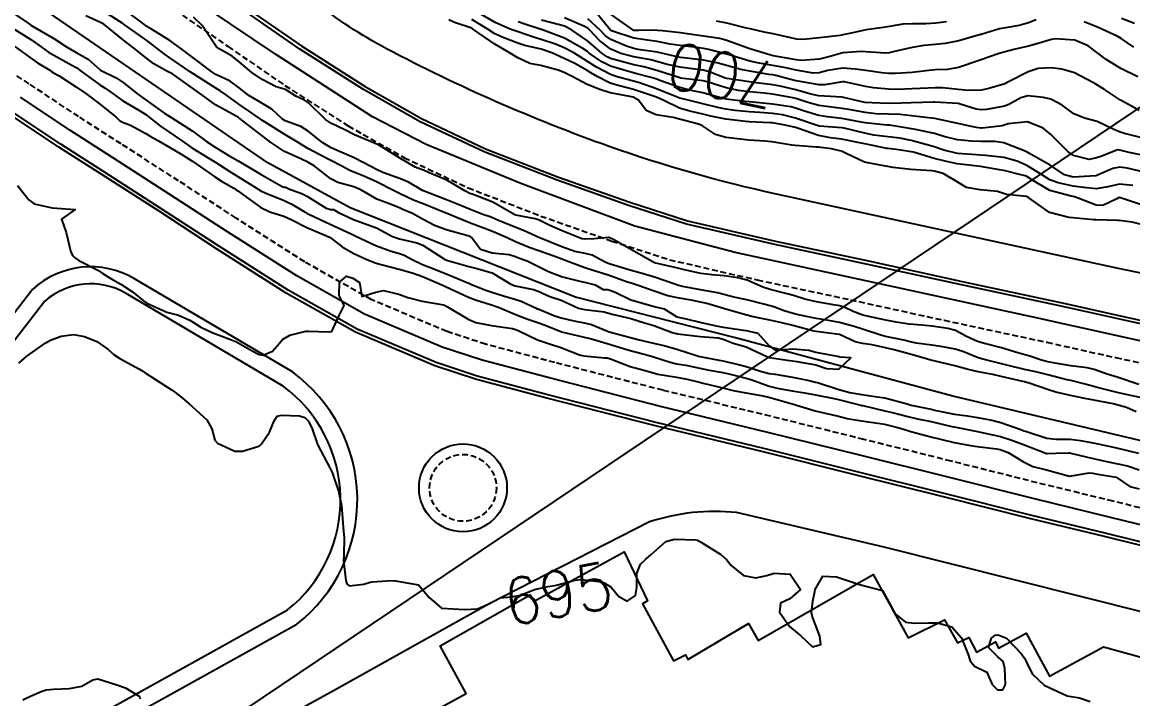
# Model space of a CAD drawing. Header units: metres. Extents: x 292545 to 299085, y 7450245 to 7463078.
# Drawn here: x 298020.6 to 298116.3, y 7452169.2 to 7452227.5 of the extents above; entities that cross this region are included whole.
import ezdxf
from ezdxf.enums import TextEntityAlignment as Align

# ---------------------------------------------------------------- set-up
doc = ezdxf.new("R2010")
doc.units = ezdxf.units.M
doc.linetypes.add('CONTINUO', pattern=[0])
doc.linetypes.add('DASHED', pattern=[0.75, 0.5, -0.25])
for name, color, linetype in [('Area Verde e Lazer', 94, 'Continuous'), ('Canteiro', 45, 'DASHED'), ('Ciclovia', 45, 'Continuous'), ('Cotas', 45, 'Continuous'), ('Curvas de Nivel 1m', 11, 'Continuous'), ('Curvas de Nivel 5m', 15, 'Continuous'), ('Edificações', 30, 'Continuous'), ('Hidrografia', 140, 'Continuous'), ('TEXTO', 45, 'Continuous'), ('Vias Primárias', 230, 'Continuous')]:
    doc.layers.add(name, color=color, linetype=linetype)
doc.styles.add('Style-STANDARD', font='STANDARD.shx')

msp = doc.modelspace()

# ---------------------------------------------------------------- linework, layer by layer
at = {"layer": 'Area Verde e Lazer'}
msp.add_lwpolyline([(297985.259, 7452145.009), (298003.128, 7452154.668), (298023.369, 7452165.671), (298043.44, 7452176.82, 0.492846), (298043.049, 7452196.112), (298029.515, 7452204.103, 0.32389), (298022.523, 7452203.45), (298012.082, 7452189.975), (298001.421, 7452175.976), (297991.735, 7452163.319), (297983.651, 7452152.773), (297981.576, 7452149.812, 0.667779)], format="xyb", close=True, dxfattribs=at)
at = {"layer": 'Canteiro'}
for points in [[(298017.327, 7452239.789), (298022.593, 7452236.166), (298027.808, 7452232.61), (298033.143, 7452228.933), (298038.315, 7452225.392), (298043.215, 7452222.026), (298048.662, 7452218.551), (298053.508, 7452215.802), (298059.004, 7452213.213), (298065.272, 7452210.778), (298071.406, 7452208.618), (298076.361, 7452207.011), (298083.938, 7452205.267), (298091.971, 7452203.557), (298100.033, 7452201.793), (298108.898, 7452199.895), (298114.835, 7452198.571), (298122.748, 7452196.887), (298130.824, 7452195.148), (298139.448, 7452193.275), (298150.92, 7452190.768)], [(298123.463, 7452184.018), (298114.618, 7452186.194), (298108.056, 7452187.785), (298100.642, 7452189.651), (298093.12, 7452191.518), (298085.076, 7452193.519), (298075.814, 7452195.754), (298066.491, 7452198.144), (298060.516, 7452199.728), (298057.18, 7452200.82), (298050.641, 7452203.583), (298044.929, 7452206.816), (298039.004, 7452210.596), (298034.049, 7452213.813), (298029.098, 7452216.991), (298025.43, 7452219.345), (298021.153, 7452222.186), (298016.229, 7452225.293)]]:
    msp.add_lwpolyline(points, dxfattribs=at)
msp.add_circle((298058.563, 7452187.346), 2.88, dxfattribs=at)
at = {"layer": 'Ciclovia'}
for points, elevation in [([(298149.573, 7452193.029), (298143.474, 7452194.325), (298134.661, 7452196.228), (298120.307, 7452199.258), (298107.715, 7452202.05), (298093.304, 7452205.179), (298082.037, 7452207.646), (298073.388, 7452209.902), (298063.547, 7452213.57), (298055.395, 7452216.954), (298050.766, 7452219.341), (298042.491, 7452224.667), (298034.523, 7452230.039), (298026.543, 7452235.51), (298020.704, 7452239.642), (298012.667, 7452245.086), (297998.076, 7452255.194), (297982.784, 7452265.891), (297959.908, 7452281.578), (297943.624, 7452292.514), (297936.438, 7452295.234), (297919.079, 7452307.284)], 694.802), ([(298148.202, 7452194.805), (298140.952, 7452196.331), (298132.327, 7452198.205), (298124.251, 7452199.943), (298116.337, 7452201.628), (298110.4, 7452202.952), (298101.536, 7452204.849), (298093.474, 7452206.613), (298085.438, 7452208.324), (298077.831, 7452210.075), (298072.843, 7452211.693), (298066.694, 7452213.858), (298060.397, 7452216.305), (298054.861, 7452218.912), (298049.982, 7452221.68), (298044.513, 7452225.169), (298039.605, 7452228.54), (298034.432, 7452232.081), (298029.098, 7452235.758), (298023.884, 7452239.314), (298018.617, 7452242.938)], 694.917)]:
    msp.add_lwpolyline(points, dxfattribs=dict(at, elevation=elevation))
for points in [[(298123.23, 7452182.628), (298114.389, 7452184.803), (298107.823, 7452186.396), (298100.404, 7452188.262), (298092.884, 7452190.129), (298084.846, 7452192.129), (298075.578, 7452194.365), (298066.237, 7452196.76), (298060.208, 7452198.357), (298056.76, 7452199.486), (298050.067, 7452202.315), (298044.231, 7452205.618), (298038.263, 7452209.425), (298033.306, 7452212.644), (298028.358, 7452215.819), (298024.68, 7452218.181), (298020.408, 7452221.017)], [(298122.885, 7452181.232), (298114.047, 7452183.406), (298107.478, 7452185), (298100.056, 7452186.867), (298092.538, 7452188.733), (298084.504, 7452190.732), (298075.231, 7452192.97), (298065.874, 7452195.368), (298059.8, 7452196.978), (298056.255, 7452198.138), (298049.431, 7452201.022), (298043.49, 7452204.384), (298037.485, 7452208.216), (298032.525, 7452211.436), (298027.582, 7452214.609), (298023.894, 7452216.976), (298019.626, 7452219.81)]]:
    msp.add_lwpolyline(points, dxfattribs=at)
at = {"layer": 'Curvas de Nivel 1m', "flags": 128}
for points, elevation in [([(298019.335, 7452228.572), (298021.093, 7452227.392), (298021.321, 7452227.24), (298021.667, 7452227.036), (298023.304, 7452226.085), (298024.373, 7452225.349), (298025.288, 7452224.835), (298026.261, 7452224.304), (298027.274, 7452223.385), (298027.304, 7452223.351), (298027.374, 7452223.318), (298028.664, 7452222.696), (298029.263, 7452222.297), (298030.537, 7452221.277), (298031.245, 7452220.76), (298032.865, 7452219.609), (298033.225, 7452219.373), (298033.463, 7452219.238), (298035.212, 7452218.112), (298036.455, 7452217.207), (298037.196, 7452216.714), (298038.334, 7452216.035), (298039.179, 7452215.545), (298039.818, 7452215.164), (298041.165, 7452214.359), (298042.974, 7452213.313), (298043.154, 7452213.254), (298043.281, 7452213.255), (298043.559, 7452213.124), (298044.721, 7452212.678), (298045.147, 7452212.471), (298046.76, 7452211.46), (298047.136, 7452211.343), (298047.397, 7452211.338), (298047.82, 7452211.07), (298049.124, 7452210.471), (298049.996, 7452210.165), (298051.114, 7452209.774), (298052.502, 7452209.016), (298053.101, 7452208.81), (298054.59, 7452208.48), (298055.096, 7452208.268), (298056.972, 7452207.073), (298057.083, 7452207.01), (298057.253, 7452206.958), (298059.075, 7452206.419), (298059.76, 7452206.242), (298061.067, 7452205.878), (298062.695, 7452204.894), (298063.052, 7452204.771), (298064.638, 7452204.455), (298065.047, 7452204.304), (298066.042, 7452203.851), (298067.04, 7452203.52), (298068.517, 7452202.825), (298069.032, 7452202.71), (298070.741, 7452202.506), (298071.029, 7452202.437), (298071.526, 7452202.287), (298073.025, 7452201.949), (298074.199, 7452201.574), (298075.012, 7452201.328), (298076.585, 7452200.726), (298076.945, 7452200.664), (298077.002, 7452200.653), (298077.092, 7452200.629), (298079, 7452200.402), (298080.587, 7452200.265), (298080.998, 7452200.153), (298081.847, 7452199.809), (298082.991, 7452199.494), (298084.805, 7452198.632), (298084.982, 7452198.588), (298086.704, 7452198.328), (298086.98, 7452198.283), (298087.339, 7452198.237), (298088.977, 7452197.951), (298089.901, 7452197.644), (298090.973, 7452197.587), (298092.006, 7452198.545), (298091.047, 7452198.622), (298090.984, 7452198.632), (298090.89, 7452198.655), (298088.987, 7452199.023), (298088.39, 7452199.185), (298086.99, 7452199.305), (298085.562, 7452199.194), (298084.992, 7452199.564), (298084.002, 7452200.64), (298083.006, 7452200.873), (298082.753, 7452200.907), (298081.01, 7452201.161), (298080.42, 7452201.27), (298079.017, 7452201.611), (298077.845, 7452201.887), (298077.023, 7452202.053), (298075.947, 7452202.736), (298075.203, 7452202.916), (298075.035, 7452202.96), (298074.748, 7452203.041), (298073.04, 7452203.52), (298071.619, 7452204.212), (298071.049, 7452204.41), (298070.667, 7452204.414), (298069.986, 7452204.806), (298069.056, 7452205.046), (298068.782, 7452205.098), (298067.063, 7452205.544), (298065.949, 7452205.972), (298065.076, 7452206.386), (298064.102, 7452206.875), (298063.344, 7452207.145), (298063.086, 7452207.247), (298062.539, 7452207.445), (298061.089, 7452207.566), (298060.073, 7452207.906), (298059.293, 7452208.937), (298059.172, 7452209.008), (298059.104, 7452209.035), (298058.972, 7452209.073), (298057.109, 7452209.577), (298056.116, 7452209.972), (298055.125, 7452210.47), (298054.207, 7452210.994), (298053.444, 7452211.314), (298053.137, 7452211.451), (298052.376, 7452211.783), (298051.145, 7452212.225), (298049.757, 7452213.044), (298049.155, 7452213.287), (298047.765, 7452213.676), (298047.162, 7452213.99), (298045.724, 7452215.094), (298045.178, 7452215.433), (298044.572, 7452215.719), (298043.191, 7452216.333), (298041.961, 7452217.142), (298041.209, 7452217.711), (298039.348, 7452219.169), (298039.224, 7452219.263), (298039.012, 7452219.387), (298037.24, 7452220.366), (298036.059, 7452221.212), (298035.259, 7452221.803), (298033.427, 7452223.082), (298033.272, 7452223.16), (298033.206, 7452223.175), (298033.091, 7452223.243), (298031.925, 7452223.906), (298031.284, 7452224.377), (298030.157, 7452225.281), (298029.302, 7452225.927), (298027.605, 7452227.307), (298027.325, 7452227.472), (298026.045, 7452228.044)], 691), ([(298116.586, 7452193.91), (298115.758, 7452194.262), (298114.937, 7452194.516), (298114.629, 7452194.582), (298112.942, 7452194.918), (298112.186, 7452195.06), (298110.948, 7452195.296), (298109.685, 7452195.6), (298108.955, 7452195.816), (298107.364, 7452196.364), (298107.053, 7452196.458), (298106.964, 7452196.477), (298106.824, 7452196.512), (298104.969, 7452196.953), (298104.253, 7452197.114), (298102.972, 7452197.36), (298102.107, 7452197.556), (298100.977, 7452197.878), (298099.155, 7452198.284), (298098.982, 7452198.322), (298098.532, 7452198.465), (298096.987, 7452198.911), (298095.73, 7452199.239), (298094.992, 7452199.421), (298093.833, 7452199.683), (298092.996, 7452199.798), (298092.376, 7452199.919), (298091.029, 7452200.56), (298091.003, 7452200.569), (298089.007, 7452200.822), (298088.708, 7452200.883), (298087.014, 7452201.34), (298086.048, 7452201.584), (298085.021, 7452201.805), (298083.57, 7452202.099), (298083.027, 7452202.231), (298081.497, 7452202.665), (298081.034, 7452202.813), (298079.589, 7452203.242), (298079.04, 7452203.365), (298078.237, 7452203.512), (298077.043, 7452203.714), (298076.212, 7452203.899), (298075.048, 7452204.288), (298073.741, 7452204.763), (298073.056, 7452204.982), (298072.75, 7452205.081), (298071.066, 7452205.694), (298069.79, 7452206.091), (298069.075, 7452206.306), (298067.684, 7452206.834), (298067.085, 7452207.072), (298066.721, 7452207.209), (298065.092, 7452207.775), (298064.276, 7452208.053), (298063.1, 7452208.553), (298062.374, 7452208.897), (298061.108, 7452209.451), (298060.038, 7452209.852), (298059.115, 7452210.194), (298057.263, 7452210.959), (298057.124, 7452211.017), (298057.028, 7452211.058), (298055.141, 7452211.823), (298054.308, 7452212.156), (298053.15, 7452212.69), (298052.511, 7452213.016), (298051.159, 7452213.686), (298049.955, 7452214.252), (298049.168, 7452214.562), (298048.814, 7452214.7), (298048.131, 7452215.066), (298047.18, 7452215.56), (298046.22, 7452216.057), (298045.196, 7452216.608), (298044.356, 7452217.113), (298043.645, 7452217.561), (298043.21, 7452217.811), (298041.509, 7452218.858), (298041.222, 7452219.047), (298041.074, 7452219.151), (298039.242, 7452220.412), (298038.163, 7452221.186), (298037.635, 7452221.573), (298037.259, 7452221.807), (298035.682, 7452222.803), (298035.271, 7452223.07), (298035.056, 7452223.222), (298033.285, 7452224.423), (298032.799, 7452224.758), (298032.168, 7452225.257), (298031.303, 7452225.922), (298029.362, 7452227.29), (298029.323, 7452227.316), (298029.245, 7452227.37), (298027.336, 7452228.594)], 692), ([(298116.942, 7452195.127), (298115.855, 7452195.356), (298114.952, 7452195.573), (298113.238, 7452196.008), (298112.96, 7452196.075), (298112.096, 7452196.303), (298111.202, 7452196.553), (298110.966, 7452196.597), (298110.624, 7452196.666), (298108.97, 7452197.087), (298107.952, 7452197.334), (298106.975, 7452197.551), (298105.445, 7452197.918), (298104.979, 7452198.034), (298103.495, 7452198.405), (298102.984, 7452198.567), (298101.651, 7452199.092), (298100.992, 7452199.308), (298099.929, 7452199.515), (298098.995, 7452199.641), (298097.639, 7452199.831), (298096.998, 7452199.97), (298096.583, 7452200.071), (298095.002, 7452200.404), (298094.598, 7452200.514), (298093.01, 7452201.031), (298092.292, 7452201.262), (298091.019, 7452201.608), (298089.765, 7452201.829), (298089.023, 7452201.942), (298087.339, 7452202.286), (298087.029, 7452202.366), (298086.244, 7452202.612), (298085.352, 7452202.942), (298085.037, 7452203.038), (298084.491, 7452203.183), (298083.042, 7452203.544), (298081.914, 7452203.791), (298081.046, 7452204.014), (298080.516, 7452204.146), (298079.05, 7452204.416), (298077.497, 7452204.716), (298077.054, 7452204.82), (298076.913, 7452204.864), (298075.064, 7452205.511), (298073.997, 7452205.832), (298073.073, 7452206.096), (298071.241, 7452206.628), (298071.081, 7452206.682), (298070.828, 7452206.794), (298069.689, 7452207.411), (298069.09, 7452207.543), (298068.193, 7452207.728), (298067.096, 7452208.116), (298065.255, 7452208.858), (298065.104, 7452208.931), (298063.769, 7452209.54), (298063.112, 7452209.787), (298061.633, 7452210.39), (298061.12, 7452210.616), (298060.904, 7452210.697), (298060.285, 7452210.923), (298059.129, 7452211.367), (298058.426, 7452211.655), (298057.141, 7452212.178), (298055.219, 7452212.912), (298055.152, 7452212.938), (298055.121, 7452212.949), (298055.063, 7452212.981), (298053.858, 7452213.698), (298053.163, 7452213.977), (298051.663, 7452214.53), (298051.17, 7452214.754), (298050.632, 7452215.035), (298049.184, 7452215.801), (298047.914, 7452216.347), (298047.197, 7452216.665), (298046.496, 7452217.087), (298045.213, 7452218.104), (298044.593, 7452218.485), (298043.222, 7452218.993), (298043.005, 7452219.132), (298042.088, 7452219.994), (298041.236, 7452220.494), (298040.095, 7452221.162), (298039.26, 7452221.83), (298038.481, 7452222.398), (298037.271, 7452222.987), (298036.905, 7452223.204), (298035.285, 7452224.454), (298034.249, 7452225.23), (298033.303, 7452225.895), (298031.706, 7452226.875), (298031.321, 7452227.124), (298031.125, 7452227.272), (298029.336, 7452228.609)], 693), ([(298116.747, 7452222.779), (298115.281, 7452223.491), (298113.998, 7452224.283), (298113.298, 7452224.82), (298112.456, 7452225.454), (298111.309, 7452225.928), (298109.606, 7452226.041), (298109.309, 7452225.993), (298108.045, 7452225.613), (298107.303, 7452225.41), (298106.04, 7452225.119), (298105.298, 7452224.944), (298104.88, 7452224.811), (298103.682, 7452224.406), (298103.399, 7452224.302), (298103.291, 7452224.257), (298103.058, 7452224.181), (298101.284, 7452223.572), (298100.327, 7452223.405), (298099.282, 7452223.371), (298098.454, 7452223.295), (298097.28, 7452223.16), (298095.842, 7452223.065), (298095.278, 7452223.058), (298094.682, 7452223.113), (298093.281, 7452223.31), (298092.375, 7452223.446), (298091.283, 7452223.524), (298090.031, 7452223.319), (298089.278, 7452223.121), (298088.765, 7452223.098), (298087.28, 7452223.352), (298086.242, 7452223.576), (298085.284, 7452223.763), (298083.951, 7452223.979), (298083.288, 7452224.121), (298081.509, 7452224.668), (298081.294, 7452224.739), (298079.739, 7452225.135), (298079.298, 7452225.213), (298078.711, 7452225.294), (298077.3, 7452225.464), (298076.435, 7452225.595), (298075.304, 7452225.822), (298074.483, 7452225.931), (298073.306, 7452226.117), (298071.356, 7452226.746), (298071.313, 7452226.769), (298071.142, 7452226.967), (298069.654, 7452228.815)], 702), ([(298116.826, 7452196.251), (298114.969, 7452196.873), (298114.096, 7452197.154), (298112.975, 7452197.534), (298112.362, 7452197.685), (298110.978, 7452197.865), (298109.138, 7452198.181), (298108.982, 7452198.215), (298108.881, 7452198.24), (298108.433, 7452198.348), (298107.354, 7452198.731), (298106.987, 7452198.823), (298106.394, 7452198.971), (298104.993, 7452199.419), (298103.641, 7452199.759), (298102.998, 7452199.94), (298102.655, 7452200.071), (298101.922, 7452200.426), (298101.01, 7452200.9), (298100.365, 7452201.094), (298099.015, 7452201.284), (298098.116, 7452201.369), (298097.018, 7452201.467), (298095.897, 7452201.619), (298095.022, 7452201.794), (298093.41, 7452202.143), (298093.029, 7452202.243), (298092.187, 7452202.543), (298091.415, 7452202.933), (298091.038, 7452203.041), (298090.494, 7452203.11), (298089.041, 7452203.376), (298088.026, 7452203.608), (298087.046, 7452203.917), (298086.517, 7452204.077), (298085.051, 7452204.434), (298084.42, 7452204.636), (298083.062, 7452205.238), (298082.264, 7452205.459), (298081.067, 7452205.616), (298080.056, 7452205.697), (298079.07, 7452205.836), (298077.648, 7452206.14), (298077.076, 7452206.274), (298075.083, 7452206.75), (298073.094, 7452207.858), (298071.486, 7452208.786), (298071.104, 7452208.918), (298069.868, 7452208.809), (298069.102, 7452208.775), (298068.799, 7452208.823), (298067.11, 7452209.515), (298065.984, 7452209.982), (298065.119, 7452210.422), (298064.796, 7452210.541), (298063.123, 7452210.859), (298063.034, 7452210.891), (298061.139, 7452211.981), (298059.452, 7452212.631), (298059.15, 7452212.732), (298058.71, 7452212.944), (298057.162, 7452213.861), (298055.655, 7452214.489), (298055.17, 7452214.72), (298054.986, 7452214.797), (298054.443, 7452214.991), (298053.184, 7452215.745), (298051.374, 7452216.854), (298051.202, 7452216.939), (298050.987, 7452217.032), (298049.21, 7452217.78), (298048.372, 7452218.221), (298047.22, 7452218.741), (298046.698, 7452219.085), (298045.237, 7452220.548), (298044.9, 7452220.766), (298044.159, 7452221.111), (298043.251, 7452221.673), (298042.46, 7452221.927), (298041.264, 7452222.535), (298040.371, 7452223.159), (298039.282, 7452224.077), (298038.657, 7452224.55), (298037.552, 7452225.196), (298037.296, 7452225.403), (298036.072, 7452227.213), (298035.33, 7452227.908)], 694), ([(298117.145, 7452211.728), (298115.499, 7452212.267), (298115.239, 7452212.354), (298115.154, 7452212.366), (298115.078, 7452212.347), (298114.924, 7452212.272), (298113.73, 7452211.698), (298113.144, 7452211.717), (298111.611, 7452212.313), (298111.274, 7452212.438), (298111.154, 7452212.462), (298110.991, 7452212.485), (298109.159, 7452212.989), (298107.666, 7452213.857), (298107.171, 7452214.177), (298107.041, 7452214.231), (298106.541, 7452214.369), (298105.43, 7452214.641), (298105.176, 7452214.694), (298104.811, 7452214.76), (298103.179, 7452215.045), (298101.94, 7452215.188), (298101.181, 7452215.283), (298100.135, 7452215.499), (298099.186, 7452215.743), (298097.4, 7452216.269), (298097.191, 7452216.311), (298097.041, 7452216.331), (298095.931, 7452216.499), (298095.194, 7452216.591), (298095.1, 7452216.605), (298093.2, 7452216.99), (298092.612, 7452217.125), (298091.206, 7452217.411), (298090.243, 7452217.529), (298089.21, 7452217.724), (298087.485, 7452218.331), (298087.22, 7452218.417), (298086.329, 7452218.613), (298085.381, 7452218.784), (298085.225, 7452218.807), (298085.035, 7452218.822), (298083.225, 7452218.9), (298082.961, 7452218.918), (298081.228, 7452219.135), (298079.933, 7452219.392), (298079.232, 7452219.563), (298078.13, 7452219.815), (298077.237, 7452220.089), (298075.872, 7452220.734), (298075.247, 7452221.018), (298074.822, 7452221.174), (298073.257, 7452221.688), (298072.053, 7452221.99), (298071.264, 7452222.224), (298070.121, 7452222.807), (298069.589, 7452223.128), (298069.278, 7452223.312), (298068.196, 7452223.919), (298067.288, 7452224.356), (298066.212, 7452224.851), (298065.296, 7452225.164), (298063.909, 7452225.491), (298063.305, 7452225.668), (298062.082, 7452226.131), (298061.317, 7452226.49), (298060.646, 7452226.917), (298059.331, 7452227.712)], 696), ([(298116.309, 7452213.403), (298115.166, 7452213.538), (298114.142, 7452213.301), (298113.161, 7452213.11), (298112.081, 7452213.225), (298111.163, 7452213.359), (298109.862, 7452213.637), (298109.168, 7452213.892), (298108.43, 7452214.347), (298107.181, 7452215.14), (298106.325, 7452215.514), (298105.187, 7452215.819), (298103.612, 7452215.982), (298103.189, 7452216.029), (298102.833, 7452216.059), (298101.19, 7452216.167), (298100.008, 7452216.452), (298099.197, 7452216.744), (298098.794, 7452216.869), (298097.205, 7452217.295), (298096.219, 7452217.483), (298095.209, 7452217.607), (298093.972, 7452217.761), (298093.214, 7452217.907), (298091.416, 7452218.352), (298091.22, 7452218.383), (298089.273, 7452218.528), (298089.222, 7452218.54), (298089.102, 7452218.581), (298087.229, 7452219.223), (298086.102, 7452219.487), (298085.233, 7452219.612), (298084.165, 7452219.709), (298083.234, 7452219.771), (298082.018, 7452219.879), (298081.236, 7452219.978), (298080.657, 7452220.098), (298079.241, 7452220.463), (298078.21, 7452220.71), (298077.246, 7452220.947), (298076.899, 7452221.073), (298075.258, 7452221.743), (298073.777, 7452222.251), (298073.267, 7452222.4), (298071.867, 7452222.784), (298071.275, 7452222.986), (298070.077, 7452223.604), (298069.286, 7452224.095), (298068.118, 7452224.832), (298067.297, 7452225.288), (298066.548, 7452225.6), (298065.304, 7452225.998), (298064.637, 7452226.2), (298063.319, 7452226.646), (298062.637, 7452226.897), (298061.328, 7452227.453), (298060.09, 7452228.168)], 697), ([(298117.176, 7452214.598), (298115.834, 7452214.918), (298115.18, 7452214.988), (298114.592, 7452214.863), (298113.268, 7452214.289), (298113.201, 7452214.261), (298113.173, 7452214.255), (298113.135, 7452214.253), (298111.171, 7452214.138), (298110.428, 7452214.327), (298109.181, 7452215.17), (298107.358, 7452216.191), (298107.192, 7452216.289), (298107.145, 7452216.313), (298107.032, 7452216.362), (298105.203, 7452217.093), (298104.414, 7452217.189), (298103.205, 7452217.191), (298102.394, 7452217.233), (298101.206, 7452217.336), (298100.027, 7452217.635), (298099.214, 7452217.884), (298097.445, 7452218.253), (298097.22, 7452218.29), (298096.011, 7452218.498), (298095.321, 7452218.606), (298095.224, 7452218.613), (298095.117, 7452218.618), (298093.226, 7452218.809), (298092.898, 7452218.861), (298091.229, 7452219.19), (298089.993, 7452219.331), (298089.232, 7452219.451), (298087.998, 7452219.829), (298087.238, 7452220.083), (298086.815, 7452220.183), (298085.241, 7452220.418), (298083.276, 7452220.616), (298083.243, 7452220.615), (298082.903, 7452220.653), (298081.246, 7452220.862), (298081.007, 7452220.913), (298079.253, 7452221.401), (298078.385, 7452221.58), (298077.26, 7452221.861), (298075.541, 7452222.465), (298075.27, 7452222.564), (298074.686, 7452222.749), (298073.56, 7452223.05), (298073.276, 7452223.12), (298072.822, 7452223.23), (298071.282, 7452223.701), (298070.548, 7452224.063), (298069.455, 7452224.818), (298069.365, 7452224.89), (298069.294, 7452224.951), (298068.904, 7452225.217), (298067.306, 7452226.122), (298065.347, 7452226.86), (298065.313, 7452226.869), (298063.797, 7452227.353), (298063.329, 7452227.514)], 698), ([(298116.982, 7452216.043), (298115.981, 7452216.262), (298115.196, 7452216.459), (298114.99, 7452216.478), (298114.503, 7452216.277), (298113.559, 7452215.917), (298113.188, 7452215.788), (298112.548, 7452215.661), (298111.19, 7452215.984), (298110.73, 7452216.325), (298109.215, 7452217.828), (298108.588, 7452218.346), (298107.228, 7452218.911), (298105.566, 7452218.724), (298105.225, 7452218.603), (298105.059, 7452218.557), (298103.849, 7452218.404), (298103.288, 7452218.343), (298103.222, 7452218.344), (298102.81, 7452218.416), (298101.496, 7452218.706), (298101.226, 7452218.762), (298100.821, 7452218.85), (298099.23, 7452219.18), (298098.425, 7452219.274), (298097.232, 7452219.413), (298096.255, 7452219.517), (298095.233, 7452219.554), (298094.16, 7452219.594), (298093.235, 7452219.698), (298091.83, 7452219.951), (298091.238, 7452220.061), (298090.794, 7452220.112), (298089.24, 7452220.317), (298088.206, 7452220.59), (298087.247, 7452220.895), (298086.864, 7452220.99), (298085.253, 7452221.271), (298084.527, 7452221.365), (298083.256, 7452221.493), (298082.311, 7452221.605), (298081.26, 7452221.818), (298079.62, 7452222.342), (298079.269, 7452222.432), (298077.317, 7452222.675), (298077.272, 7452222.685), (298077.164, 7452222.721), (298075.279, 7452223.333), (298074.153, 7452223.629), (298073.283, 7452223.818), (298071.899, 7452224.172), (298071.289, 7452224.361), (298071, 7452224.504), (298070.571, 7452224.801), (298069.876, 7452225.389), (298069.304, 7452225.888), (298067.932, 7452226.834), (298067.317, 7452227.133), (298066.892, 7452227.272), (298065.325, 7452227.675)], 699), ([(298116.869, 7452219.884), (298116.204, 7452220.26), (298115.571, 7452220.592), (298115.248, 7452220.778), (298113.863, 7452221.678), (298113.261, 7452222.057), (298113.112, 7452222.143), (298112.85, 7452222.296), (298111.275, 7452223.117), (298110.177, 7452223.434), (298109.281, 7452223.552), (298108.147, 7452223.484), (298107.281, 7452223.211), (298105.642, 7452222.384), (298105.409, 7452222.249), (298105.27, 7452222.183), (298103.899, 7452221.768), (298103.261, 7452221.64), (298102.091, 7452221.597), (298101.262, 7452221.679), (298099.894, 7452221.823), (298099.264, 7452221.835), (298097.966, 7452221.769), (298097.262, 7452221.735), (298096.065, 7452221.694), (298095.261, 7452221.708), (298093.966, 7452221.819), (298093.264, 7452221.931), (298091.461, 7452222.357), (298091.27, 7452222.359), (298089.764, 7452222.074), (298089.265, 7452222.078), (298087.473, 7452222.394), (298087.27, 7452222.437), (298086.609, 7452222.61), (298085.533, 7452222.884), (298085.276, 7452222.936), (298084.918, 7452222.992), (298083.279, 7452223.257), (298082.517, 7452223.421), (298081.284, 7452223.742), (298080.551, 7452223.947), (298079.288, 7452224.208), (298077.597, 7452224.409), (298077.29, 7452224.456), (298076.057, 7452224.732), (298075.294, 7452224.893), (298073.679, 7452225.147), (298073.297, 7452225.219), (298072.658, 7452225.417), (298071.305, 7452225.995), (298070.836, 7452226.325), (298070.391, 7452226.804), (298069.327, 7452227.788)], 701), ([(298107.988, 7452227.699), (298107.329, 7452227.43), (298106.505, 7452227.193), (298105.322, 7452227.007), (298104.809, 7452226.907), (298103.313, 7452226.446), (298103.287, 7452226.436), (298103.186, 7452226.412), (298101.307, 7452225.889), (298100.12, 7452225.637), (298099.304, 7452225.556), (298098.287, 7452225.486), (298097.301, 7452225.316), (298095.754, 7452224.96), (298095.296, 7452224.834), (298094.999, 7452224.81), (298093.297, 7452224.939), (298092.88, 7452224.951), (298091.296, 7452224.837), (298090.293, 7452224.565), (298089.29, 7452224.289), (298087.705, 7452224.179), (298087.289, 7452224.229), (298086.977, 7452224.292), (298085.292, 7452224.587), (298085.098, 7452224.632), (298083.298, 7452225.187), (298082.494, 7452225.465), (298081.305, 7452225.923), (298080.709, 7452226.081), (298079.309, 7452226.282), (298077.474, 7452226.555), (298077.311, 7452226.576), (298075.764, 7452226.735), (298075.314, 7452226.785), (298075.266, 7452226.788), (298073.727, 7452226.764), (298073.313, 7452226.766), (298073.295, 7452226.77), (298071.333, 7452228.144)], 703), ([(298100.253, 7452227.527), (298099.327, 7452227.397), (298098.459, 7452227.335), (298097.326, 7452227.353), (298096.496, 7452227.322), (298095.322, 7452227.126), (298094.796, 7452227.04), (298093.318, 7452226.836), (298093.065, 7452226.784), (298092.042, 7452226.543), (298091.444, 7452226.416), (298091.311, 7452226.384), (298091.094, 7452226.337), (298089.308, 7452226.132), (298087.893, 7452226.008), (298087.307, 7452226.03), (298086.829, 7452226.128), (298085.311, 7452226.476), (298084.541, 7452226.638), (298083.317, 7452226.901), (298082.998, 7452226.973), (298081.324, 7452227.389), (298080.421, 7452227.59)], 704), ([(298116.395, 7452225.345), (298115.311, 7452226.075), (298114.954, 7452226.274), (298113.324, 7452227.032), (298112.123, 7452227.516)], 703), ([(298116.442, 7452227.365), (298115.336, 7452227.819)], 704), ([(298019.712, 7452227.011), (298021.302, 7452225.993), (298022.197, 7452225.376), (298022.836, 7452224.914), (298023.286, 7452224.637), (298024.849, 7452223.773), (298025.275, 7452223.541), (298025.401, 7452223.465), (298025.57, 7452223.337), (298027.261, 7452222.094), (298027.731, 7452221.786), (298028.401, 7452221.303), (298029.244, 7452220.703), (298030.61, 7452219.899), (298031.227, 7452219.517), (298031.547, 7452219.265), (298032.482, 7452218.517), (298033.211, 7452218.04), (298034.381, 7452217.228), (298035.194, 7452216.654), (298036.6, 7452215.787), (298037.177, 7452215.452), (298037.577, 7452215.194), (298038.55, 7452214.563), (298039.163, 7452214.198), (298040.819, 7452213.153), (298041.151, 7452212.949), (298041.52, 7452212.775), (298043.143, 7452212.108), (298043.817, 7452211.797), (298044.949, 7452211.103), (298045.131, 7452210.994), (298045.324, 7452210.904), (298047.118, 7452210.078), (298048.912, 7452209.247), (298049.105, 7452209.164), (298049.336, 7452209.048), (298051.095, 7452208.207), (298052.365, 7452207.742), (298053.088, 7452207.542), (298053.481, 7452207.398), (298054.25, 7452206.992), (298055.077, 7452206.602), (298055.678, 7452206.37), (298057.066, 7452205.833), (298058.981, 7452205.014), (298059.054, 7452204.981), (298059.161, 7452204.938), (298060.53, 7452204.4), (298061.046, 7452204.221), (298062.056, 7452203.887), (298063.04, 7452203.599), (298063.584, 7452203.428), (298064.807, 7452202.863), (298064.963, 7452202.791), (298065.032, 7452202.766), (298066.389, 7452202.212), (298067.024, 7452201.995), (298068.117, 7452201.734), (298069.02, 7452201.577), (298069.637, 7452201.429), (298071.013, 7452200.846), (298071.177, 7452200.788), (298073.006, 7452200.305), (298073.631, 7452200.137), (298074.994, 7452199.811), (298075.875, 7452199.62), (298076.989, 7452199.309), (298078.869, 7452198.701), (298078.983, 7452198.672), (298080.66, 7452198.355), (298080.979, 7452198.289), (298082.304, 7452197.988), (298082.974, 7452197.797), (298084.217, 7452197.391), (298084.969, 7452197.208), (298085.483, 7452197.137), (298086.966, 7452196.901), (298088.41, 7452196.586), (298088.961, 7452196.463), (298089.121, 7452196.418), (298090.952, 7452195.816), (298091.927, 7452195.566), (298092.946, 7452195.382), (298094.264, 7452195.196), (298094.942, 7452195.093), (298096.848, 7452194.577), (298096.934, 7452194.553), (298097.213, 7452194.486), (298098.649, 7452194.183), (298098.93, 7452194.124), (298099.363, 7452194.021), (298100.926, 7452193.704), (298102.046, 7452193.545), (298102.923, 7452193.402), (298104.145, 7452193.174), (298104.919, 7452192.993), (298106.657, 7452192.373), (298106.911, 7452192.275), (298107.057, 7452192.222), (298108.902, 7452191.632), (298109.683, 7452191.55), (298110.901, 7452191.537), (298111.781, 7452191.43), (298112.897, 7452191.213), (298114.246, 7452190.927), (298114.891, 7452190.786), (298116.8, 7452190.335)], 692), ([(298019.943, 7452225.403), (298021.283, 7452224.418), (298021.892, 7452223.994), (298022.933, 7452223.365), (298023.128, 7452223.219), (298023.271, 7452223.122), (298023.758, 7452222.865), (298025.258, 7452221.887), (298026.052, 7452221.332), (298027.24, 7452220.46), (298028.661, 7452219.298), (298028.945, 7452219.019), (298029.219, 7452218.856), (298029.889, 7452218.61), (298031.209, 7452217.882), (298031.597, 7452217.654), (298032.312, 7452217.253), (298033.195, 7452216.74), (298034.328, 7452216.087), (298035.178, 7452215.534), (298035.634, 7452215.215), (298037.162, 7452214.143), (298037.749, 7452213.781), (298038.809, 7452213.175), (298039.014, 7452213.035), (298039.151, 7452212.945), (298039.903, 7452212.405), (298041.136, 7452211.505), (298041.918, 7452211.142), (298043.128, 7452210.778), (298043.761, 7452210.483), (298045.113, 7452209.79), (298046.801, 7452209.083), (298047.101, 7452208.913), (298048.141, 7452208.112), (298049.088, 7452207.576), (298050.27, 7452207.038), (298051.078, 7452206.714), (298051.515, 7452206.587), (298053.071, 7452206.203), (298054.172, 7452205.888), (298055.062, 7452205.567), (298056.496, 7452204.966), (298057.05, 7452204.713), (298057.502, 7452204.502), (298059.041, 7452203.783), (298059.653, 7452203.544), (298061.035, 7452203.127), (298061.679, 7452202.904), (298063.027, 7452202.331), (298064.069, 7452201.92), (298065.02, 7452201.604), (298065.565, 7452201.408), (298066.946, 7452200.841), (298067.013, 7452200.814), (298067.053, 7452200.799), (298069.006, 7452200.33), (298069.633, 7452200.181), (298070.998, 7452199.785), (298072.408, 7452199.359), (298072.989, 7452199.199), (298074.61, 7452198.754), (298074.982, 7452198.636), (298076.422, 7452198.173), (298076.976, 7452198.051), (298077.776, 7452197.91), (298078.972, 7452197.653), (298079.777, 7452197.494), (298080.969, 7452197.286), (298081.477, 7452197.182), (298082.965, 7452196.81), (298083.462, 7452196.645), (298084.955, 7452196.103), (298085.647, 7452195.925), (298086.95, 7452195.722), (298088.003, 7452195.533), (298088.945, 7452195.354), (298090.428, 7452195.078), (298090.939, 7452194.957), (298092.623, 7452194.535), (298092.865, 7452194.464), (298092.932, 7452194.451), (298093.028, 7452194.433), (298094.928, 7452193.994), (298095.602, 7452193.828), (298096.923, 7452193.489), (298097.753, 7452193.309), (298098.919, 7452193.071), (298100.719, 7452192.638), (298100.914, 7452192.594), (298101.05, 7452192.573), (298101.776, 7452192.427), (298102.91, 7452192.193), (298103.175, 7452192.142), (298104.903, 7452191.76), (298105.785, 7452191.496), (298106.894, 7452191.097), (298108.812, 7452190.341), (298108.86, 7452190.318), (298108.883, 7452190.313), (298108.916, 7452190.306), (298109.661, 7452190.332), (298110.836, 7452190.368), (298110.884, 7452190.365), (298111.092, 7452190.318), (298112.879, 7452189.873), (298114.172, 7452189.577), (298114.875, 7452189.445), (298115.843, 7452189.231), (298116.869, 7452188.904)], 693), ([(298020.164, 7452213.4), (298021.141, 7452212.168), (298021.589, 7452211.834), (298023.134, 7452211.472), (298025.133, 7452211.34), (298023.954, 7452210.518), (298024.348, 7452209.348), (298024.765, 7452207.664), (298024.922, 7452207.342), (298025.081, 7452207.197), (298025.46, 7452206.956), (298027.071, 7452206.124), (298027.55, 7452205.795), (298028.342, 7452205.301), (298029.057, 7452204.917), (298030.085, 7452204.242), (298031.036, 7452203.46), (298031.302, 7452203.267), (298033.025, 7452202.495), (298034.033, 7452202.245), (298035.019, 7452201.798), (298035.956, 7452201.211), (298037.006, 7452200.712), (298037.778, 7452200.411), (298038.995, 7452199.968), (298040.404, 7452199.156), (298040.98, 7452198.845), (298041.347, 7452198.779), (298042.137, 7452199.138), (298042.539, 7452199.585), (298042.998, 7452200.13), (298043.623, 7452200.501), (298045.009, 7452200.84), (298045.248, 7452200.859), (298047.009, 7452200.8), (298047.268, 7452200.818), (298047.384, 7452201.076), (298047.896, 7452202.199), (298048.307, 7452203.067), (298047.902, 7452203.928), (298047.911, 7452205.067), (298048.519, 7452205.6), (298049.059, 7452205.429), (298049.641, 7452205.044), (298049.835, 7452203.843), (298051.045, 7452204.22), (298051.708, 7452204.361), (298053.043, 7452204.046), (298053.798, 7452203.756), (298055.038, 7452203.453), (298056.883, 7452203.113), (298057.034, 7452203.061), (298057.24, 7452202.958), (298059.022, 7452201.877), (298059.681, 7452201.591), (298061.017, 7452201.337), (298062.824, 7452201.082), (298063.014, 7452201.021), (298063.111, 7452200.986), (298063.374, 7452200.886), (298065.001, 7452200.106), (298066.107, 7452199.743), (298066.992, 7452199.437), (298068.612, 7452198.824), (298068.982, 7452198.717), (298070.754, 7452198.567), (298070.981, 7452198.563), (298071.287, 7452198.48), (298072.973, 7452197.82), (298074.269, 7452197.458), (298074.968, 7452197.259), (298075.374, 7452197.151), (298076.965, 7452196.88), (298077.895, 7452196.711), (298078.959, 7452196.46), (298079.28, 7452196.375), (298080.952, 7452195.966), (298081.864, 7452195.752), (298082.946, 7452195.533), (298084.268, 7452195.311), (298084.941, 7452195.151), (298086.933, 7452194.6), (298088.927, 7452193.982), (298089.685, 7452193.813), (298090.923, 7452193.524), (298091.696, 7452193.324), (298092.919, 7452193.117), (298094.533, 7452192.898), (298094.916, 7452192.827), (298096.258, 7452192.497), (298096.91, 7452192.296), (298097.181, 7452192.214), (298098.902, 7452191.756), (298099.839, 7452191.51), (298100.895, 7452191.249), (298102.326, 7452190.984), (298102.89, 7452190.908), (298104.559, 7452190.723), (298104.887, 7452190.653), (298105.565, 7452190.383), (298106.875, 7452189.583), (298107.704, 7452189.191), (298108.868, 7452188.89), (298110.839, 7452188.345), (298110.863, 7452188.343), (298112.535, 7452188.635), (298112.866, 7452188.602), (298113.119, 7452188.55), (298114.863, 7452188.27), (298116.059, 7452187.462), (298116.853, 7452187.256)], 694), ([(298020.628, 7452169.081), (298020.841, 7452169.177), (298021.274, 7452169.384), (298022.211, 7452169.8), (298022.639, 7452169.935), (298023.27, 7452169.991), (298024.64, 7452170.041), (298025.712, 7452170.26), (298026.648, 7452170.795), (298027.084, 7452170.88), (298028.644, 7452170.406), (298029.456, 7452170.102), (298030.634, 7452169.392), (298030.714, 7452169.269), (298030.747, 7452169.153)], 696)]:
    msp.add_lwpolyline(points, dxfattribs=dict(at, elevation=elevation))
at = {"layer": 'Curvas de Nivel 5m', "flags": 128}
for points, elevation in [([(298116.932, 7452210.063), (298116.257, 7452210.259), (298115.125, 7452210.383), (298115.012, 7452210.383), (298113.125, 7452210.453), (298112.954, 7452210.464), (298111.127, 7452210.625), (298110.803, 7452210.648), (298109.134, 7452211.089), (298107.355, 7452212.358), (298107.154, 7452212.451), (298105.417, 7452212.647), (298105.156, 7452212.716), (298104.654, 7452212.899), (298103.159, 7452213.04), (298101.966, 7452213.233), (298101.166, 7452213.712), (298099.973, 7452214.452), (298099.175, 7452214.639), (298098.972, 7452214.665), (298097.176, 7452214.782), (298095.631, 7452214.956), (298095.178, 7452215.05), (298094.52, 7452215.176), (298093.182, 7452215.432), (298091.547, 7452216.189), (298091.191, 7452216.356), (298091.045, 7452216.406), (298090.329, 7452216.563), (298089.195, 7452216.711), (298089.053, 7452216.723), (298087.197, 7452216.855), (298086.911, 7452216.89), (298085.201, 7452217.185), (298084.597, 7452217.241), (298083.203, 7452217.322), (298082.458, 7452217.404), (298081.212, 7452217.547), (298080.324, 7452217.793), (298079.222, 7452218.565), (298078.858, 7452218.704), (298077.227, 7452219.126), (298076.69, 7452219.264), (298075.231, 7452219.503), (298074.368, 7452219.886), (298073.697, 7452220.763), (298073.247, 7452221.011), (298072.944, 7452221.077), (298071.252, 7452221.41), (298070.368, 7452221.692), (298069.262, 7452222.112), (298067.913, 7452222.834), (298067.276, 7452223.154), (298066.758, 7452223.365), (298065.282, 7452223.74), (298064.336, 7452223.927), (298063.288, 7452224.413), (298062.496, 7452224.898), (298061.303, 7452225.603), (298059.394, 7452226.929), (298059.323, 7452226.966), (298057.841, 7452227.465), (298057.33, 7452227.703)], 695), ([(298117.212, 7452217.501), (298115.602, 7452217.881), (298115.219, 7452218.001), (298114.616, 7452218.276), (298113.229, 7452218.922), (298112.133, 7452219.208), (298111.236, 7452219.586), (298110.223, 7452220.33), (298109.248, 7452220.848), (298108.596, 7452221.004), (298107.255, 7452221.144), (298106.643, 7452220.978), (298105.632, 7452220.384), (298105.241, 7452220.235), (298103.691, 7452219.953), (298103.238, 7452219.93), (298102.819, 7452219.996), (298101.351, 7452220.438), (298101.243, 7452220.464), (298101.214, 7452220.47), (298099.245, 7452220.601), (298099.105, 7452220.602), (298097.244, 7452220.53), (298097.197, 7452220.527), (298096.378, 7452220.493), (298095.243, 7452220.481), (298093.826, 7452220.524), (298093.243, 7452220.562), (298093.205, 7452220.569), (298091.25, 7452221.02), (298090.748, 7452221.06), (298089.252, 7452221.152), (298088.549, 7452221.291), (298087.259, 7452221.648), (298085.899, 7452221.985), (298085.265, 7452222.098), (298083.616, 7452222.298), (298083.268, 7452222.345), (298081.315, 7452222.626), (298081.272, 7452222.638), (298081.176, 7452222.671), (298079.809, 7452223.222), (298079.279, 7452223.353), (298078.549, 7452223.439), (298077.282, 7452223.604), (298076.167, 7452223.849), (298075.287, 7452224.112), (298074.772, 7452224.232), (298073.29, 7452224.494), (298072.172, 7452224.781), (298071.297, 7452225.173), (298070.375, 7452225.875), (298069.485, 7452226.817), (298069.315, 7452226.976), (298068.986, 7452227.155), (298067.328, 7452227.865)], 700), ([(298020.277, 7452198.089), (298020.976, 7452198.687), (298021.939, 7452199.376), (298022.552, 7452199.804), (298022.994, 7452200.066), (298023.918, 7452200.432), (298025.001, 7452200.561), (298025.928, 7452200.402), (298026.993, 7452199.972), (298027.943, 7452199.306), (298028.495, 7452198.814), (298028.975, 7452198.507), (298030.663, 7452197.576), (298030.964, 7452197.396), (298031.154, 7452197.268), (298032.952, 7452196.11), (298033.485, 7452195.779), (298034.207, 7452195.231), (298034.934, 7452194.611), (298036.478, 7452193.204), (298036.905, 7452192.427), (298037.163, 7452191.463), (298037.398, 7452191.192), (298038.883, 7452190.521), (298039.551, 7452190.496), (298040.889, 7452190.905), (298041.049, 7452190.99), (298041.186, 7452191.147), (298041.888, 7452192.155), (298042.278, 7452193.136), (298042.535, 7452193.518), (298042.92, 7452193.623), (298044.463, 7452193.564), (298044.918, 7452193.422), (298045.258, 7452193.097), (298045.573, 7452192.426), (298046.034, 7452191.089), (298046.869, 7452189.507), (298047.099, 7452189.078), (298047.277, 7452188.658), (298047.822, 7452187.07), (298048.079, 7452185.819), (298048.151, 7452185.067), (298048.269, 7452183.597), (298048.308, 7452183.065), (298048.292, 7452181.55), (298048.263, 7452181.065), (298048.463, 7452179.347), (298048.538, 7452179.062), (298048.741, 7452178.892), (298050.002, 7452179.041), (298050.572, 7452179.207), (298050.746, 7452179.241), (298052.408, 7452179.354), (298052.748, 7452179.318), (298054.743, 7452178.99), (298055.661, 7452177.905), (298056.723, 7452176.96), (298058.722, 7452176.855), (298059.825, 7452176.923), (298060.727, 7452177.312), (298061.77, 7452177.862), (298062.734, 7452177.958), (298063.51, 7452178.108), (298064.74, 7452178.571), (298065.907, 7452178.853), (298066.619, 7452178.968), (298066.745, 7452178.998), (298068.196, 7452179.381), (298068.752, 7452179.451), (298070.286, 7452179.268), (298070.748, 7452179.154), (298071.339, 7452178.791), (298071.974, 7452178.02), (298072.731, 7452177.592), (298073.439, 7452178.06), (298073.565, 7452178.762), (298073.562, 7452179.961), (298073.872, 7452180.759), (298074.333, 7452181.199), (298074.782, 7452181.612), (298076.051, 7452182.731), (298076.795, 7452182.935), (298078.623, 7452182.873), (298078.794, 7452182.834), (298079.047, 7452182.697), (298080.782, 7452181.611), (298081.282, 7452181.177), (298081.688, 7452180.666), (298082.76, 7452179.776), (298083.821, 7452179.575), (298084.761, 7452179.804), (298085.394, 7452179.993), (298086.762, 7452179.903), (298087.654, 7452178.596), (298086.735, 7452177.784), (298085.945, 7452177.404), (298085.859, 7452176.619), (298086.705, 7452175.389), (298087.683, 7452174.595), (298088.204, 7452174.103), (298088.683, 7452173.63), (298089.409, 7452173.849), (298089.335, 7452174.574), (298088.716, 7452176.149), (298088.621, 7452176.582), (298088.733, 7452177.572), (298088.908, 7452178.412), (298088.938, 7452178.578), (298089.595, 7452179.737), (298090.76, 7452179.683), (298092.053, 7452179.241), (298092.75, 7452179.021), (298094.743, 7452178.51), (298095.818, 7452176.499), (298096.712, 7452175.767), (298097.515, 7452175.674), (298098.712, 7452175.711), (298099.466, 7452175.698), (298100.707, 7452175.379), (298101.549, 7452174.431), (298102.122, 7452172.982), (298102.299, 7452172.424), (298102.668, 7452171.961), (298103.713, 7452171.454), (298104.183, 7452170.397), (298104.646, 7452169.937), (298105.098, 7452169.933), (298105.327, 7452170.383), (298105.275, 7452171.776), (298105.134, 7452172.385), (298104.677, 7452172.784), (298103.854, 7452173.571), (298104.12, 7452174.399), (298104.432, 7452174.658), (298104.697, 7452174.68), (298105.422, 7452174.383), (298106.68, 7452173.056), (298106.96, 7452172.65), (298107.118, 7452172.363), (298107.62, 7452171.314), (298108.653, 7452170.34), (298110.639, 7452169.418), (298111.707, 7452169.239), (298112.632, 7452168.915)], 695)]:
    msp.add_lwpolyline(points, dxfattribs=dict(at, elevation=elevation))
at = {"layer": 'Edificações'}
msp.add_lwpolyline([(298050.853, 7452165.249), (298058.846, 7452169.61), (298056.603, 7452173.72), (298064.366, 7452178.135), (298064.648, 7452177.553), (298072.472, 7452181.825), (298074.466, 7452177.62), (298074.033, 7452177.335), (298076.706, 7452172.423), (298077.746, 7452172.955), (298077.956, 7452172.547), (298083.184, 7452175.658), (298084.021, 7452174.185), (298093.922, 7452179.863), (298096.937, 7452174.427), (298100.08, 7452175.965), (298101.183, 7452173.99), (298102.182, 7452174.448), (298102.826, 7452173.177), (298104.472, 7452174.064), (298104.735, 7452173.539), (298107.127, 7452174.811), (298109.136, 7452171.101), (298113.786, 7452173.642), (298120.686, 7452171.747)], dxfattribs=at)
at = {"layer": 'Hidrografia'}
msp.add_lwpolyline([(298168.441, 7452167.227), (298165.812, 7452172.316), (298163.225, 7452175.485), (298160.159, 7452178.475), (298156.19, 7452181.369), (298149.185, 7452183.575), (298126.858, 7452189.068), (298100.8, 7452195.239), (298082.054, 7452200.268), (298068.261, 7452203.772), (298048.826, 7452211.472), (298041.731, 7452215.362), (298019.859, 7452230.384), (297996.862, 7452245.975), (297992.343, 7452248.788), (297984.381, 7452254.3), (297977.922, 7452258.807), (297969.926, 7452264.316), (297957.641, 7452272.589), (297947.709, 7452279.452), (297934.706, 7452286.215), (297920.9, 7452294.914), (297914.327, 7452299.836), (297897.03, 7452311.146)], dxfattribs=at)
at = {"layer": 'TEXTO', "linetype": 'CONTINUO'}
msp.add_polyline3d([(297958.523, 7452113.592, 0), (298135.171, 7452232.418, 0)], dxfattribs=at)
at = {"layer": 'Vias Primárias', "elevation": 695.17}
msp.add_lwpolyline([(298143.902, 7452200.297), (298114.935, 7452206.285), (298085.581, 7452212.668, -0.031665), (298071.172, 7452216.771, -0.036431), (298051.967, 7452225.2, -0.047998), (298045.775, 7452229.277), (298033.495, 7452237.972), (298018.889, 7452247.845), (298015.888, 7452249.95)], format="xyb", dxfattribs=at)
at = {"layer": 'Vias Primárias'}
for points in [[(298018.787, 7452243.185), (298024.053, 7452239.562), (298029.268, 7452236.005), (298034.602, 7452232.329), (298039.775, 7452228.787), (298044.679, 7452225.419), (298050.136, 7452221.937), (298055, 7452219.178), (298060.516, 7452216.581), (298066.798, 7452214.14), (298072.939, 7452211.977), (298077.911, 7452210.365), (298085.503, 7452208.617), (298093.537, 7452206.907), (298101.599, 7452205.143), (298110.464, 7452203.245), (298116.401, 7452201.921), (298124.314, 7452200.236), (298132.39, 7452198.498), (298141.015, 7452196.625), (298147.919, 7452195.171)], [(298152.642, 7452169.052), (298149.161, 7452171.941), (298145.632, 7452174.193), (298142.549, 7452175.694), (298140.142, 7452176.634), (298136.929, 7452177.512), (298131.635, 7452178.752), (298122.813, 7452180.941), (298113.976, 7452183.114), (298107.406, 7452184.708), (298099.983, 7452186.576), (298092.466, 7452188.442), (298084.432, 7452190.44), (298075.158, 7452192.679), (298065.799, 7452195.078), (298059.715, 7452196.69), (298056.15, 7452197.857), (298049.298, 7452200.753), (298043.335, 7452204.127), (298037.322, 7452207.964), (298032.363, 7452211.184), (298027.419, 7452214.356), (298023.73, 7452216.725), (298019.463, 7452219.558)]]:
    msp.add_lwpolyline(points, dxfattribs=at)
for points in [[(297985.816, 7452143.65), (298003.824, 7452153.384), (298024.072, 7452164.391), (298044.254, 7452175.601, 0.497478), (298043.853, 7452197.333), (298030.258, 7452205.36, 0.329396), (298021.45, 7452204.45), (298010.923, 7452190.865), (298000.26, 7452176.863), (297990.575, 7452164.206), (297982.473, 7452153.637), (297980.346, 7452150.603, 0.687642), (297985.816, 7452143.65, -1.682442)], [(298128.753, 7452167.533, 0.423181), (298123.223, 7452175.099), (298094.887, 7452182.247), (298082.152, 7452185.217, 0.105319), (298074.635, 7452184.41), (298060.874, 7452177.367), (298047.404, 7452169.855), (298035.649, 7452163.369)]]:
    msp.add_lwpolyline(points, format="xyb", dxfattribs=at)
msp.add_circle((298058.563, 7452187.346), 3.79, dxfattribs=at)

# ---------------------------------------------------------------- texts
at = {"layer": 'Cotas', "style": 'Style-STANDARD'}
for s, rotation, p in [('700', 168.11844, (298080.896, 7452222.903, 700)), ('695', 10.20987, (298066.769, 7452178.212, 695))]:
    msp.add_text(s, height=4, rotation=rotation, dxfattribs=at).set_placement(p, align=Align.MIDDLE_CENTER)

doc.saveas('drawing.dxf')
